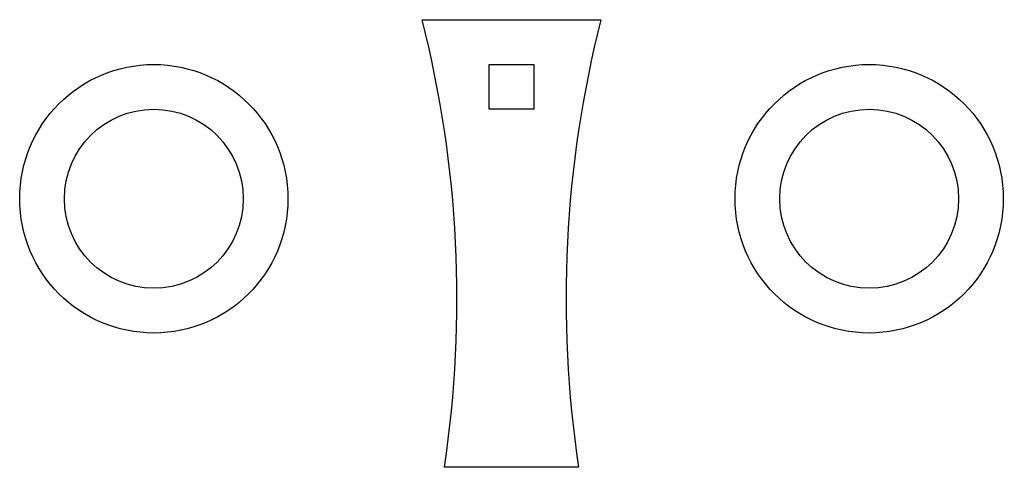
# Model space of a CAD drawing. Extents: x -5.5 to 5.5, y -3 to 2.
import ezdxf

# ---------------------------------------------------------------- set-up
doc = ezdxf.new("R2010")
doc.units = 0
doc.header["$MEASUREMENT"] = 0
doc.layers.get('0').update_dxf_attribs({"linetype": 'CONTINUOUS'})

msp = doc.modelspace()

# ---------------------------------------------------------------- linework, layer by layer
for p, q in [((-1, 2), (1, 2)), ((0.75, -3), (-0.75, -3))]:
    msp.add_line(p, q)
msp.add_lwpolyline([(-0.25, 1), (-0.25, 1.5), (0.25, 1.5), (0.25, 1)], close=True)
for centre, radius in [((-4, 0), 1.5), ((4, 0), 1.5), ((-4, 0), 1), ((4, 0), 1)]:
    msp.add_circle(centre, radius)
for centre, start, end in [((-13.2657, -1.1195), 351.4554, 14.26943), ((13.2658, -1.1195), 165.7306, 188.5446)]:
    msp.add_arc(centre, 12.6562, start, end)

doc.saveas('drawing.dxf')
